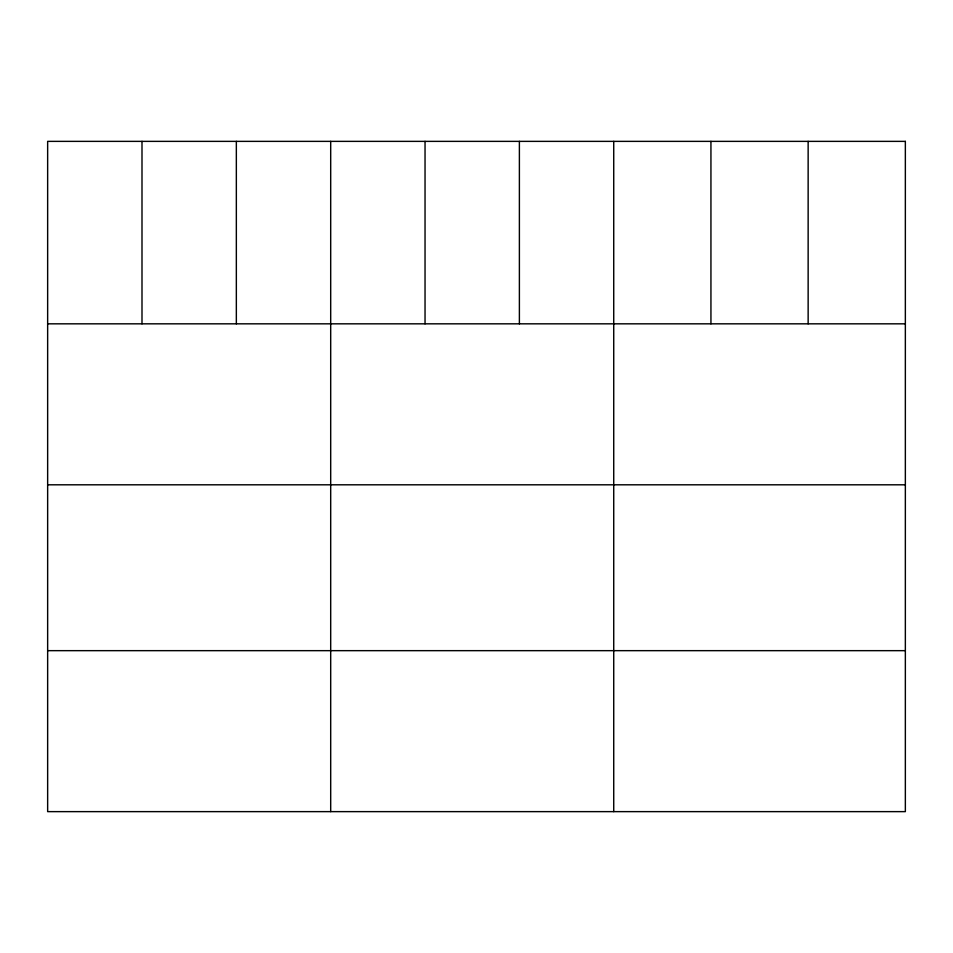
<?xml version="1.0" encoding="UTF-8"?>
<svg xmlns="http://www.w3.org/2000/svg" width="953" height="953" viewBox="0 0 953 953"><rect width="100%" height="100%" fill="white"/><g stroke="black" fill="none" stroke-linecap="round" stroke-linejoin="round"><path stroke-width="1.43" d="M47.65 323.829L905.35 323.829M47.65 484.803L905.35 484.803M47.65 650.661L905.35 650.661M808.144 141.366L808.144 323.829M710.938 141.366L710.938 323.829M613.732 141.366L613.732 811.634M519.385 141.366L519.385 323.829M425.038 141.366L425.038 323.829M330.691 141.366L330.691 811.634M236.344 141.366L236.344 323.829M141.997 141.366L141.997 323.829M905.35 141.366L47.65 141.366L47.65 811.634L905.35 811.634L905.35 141.366"/></g></svg>
